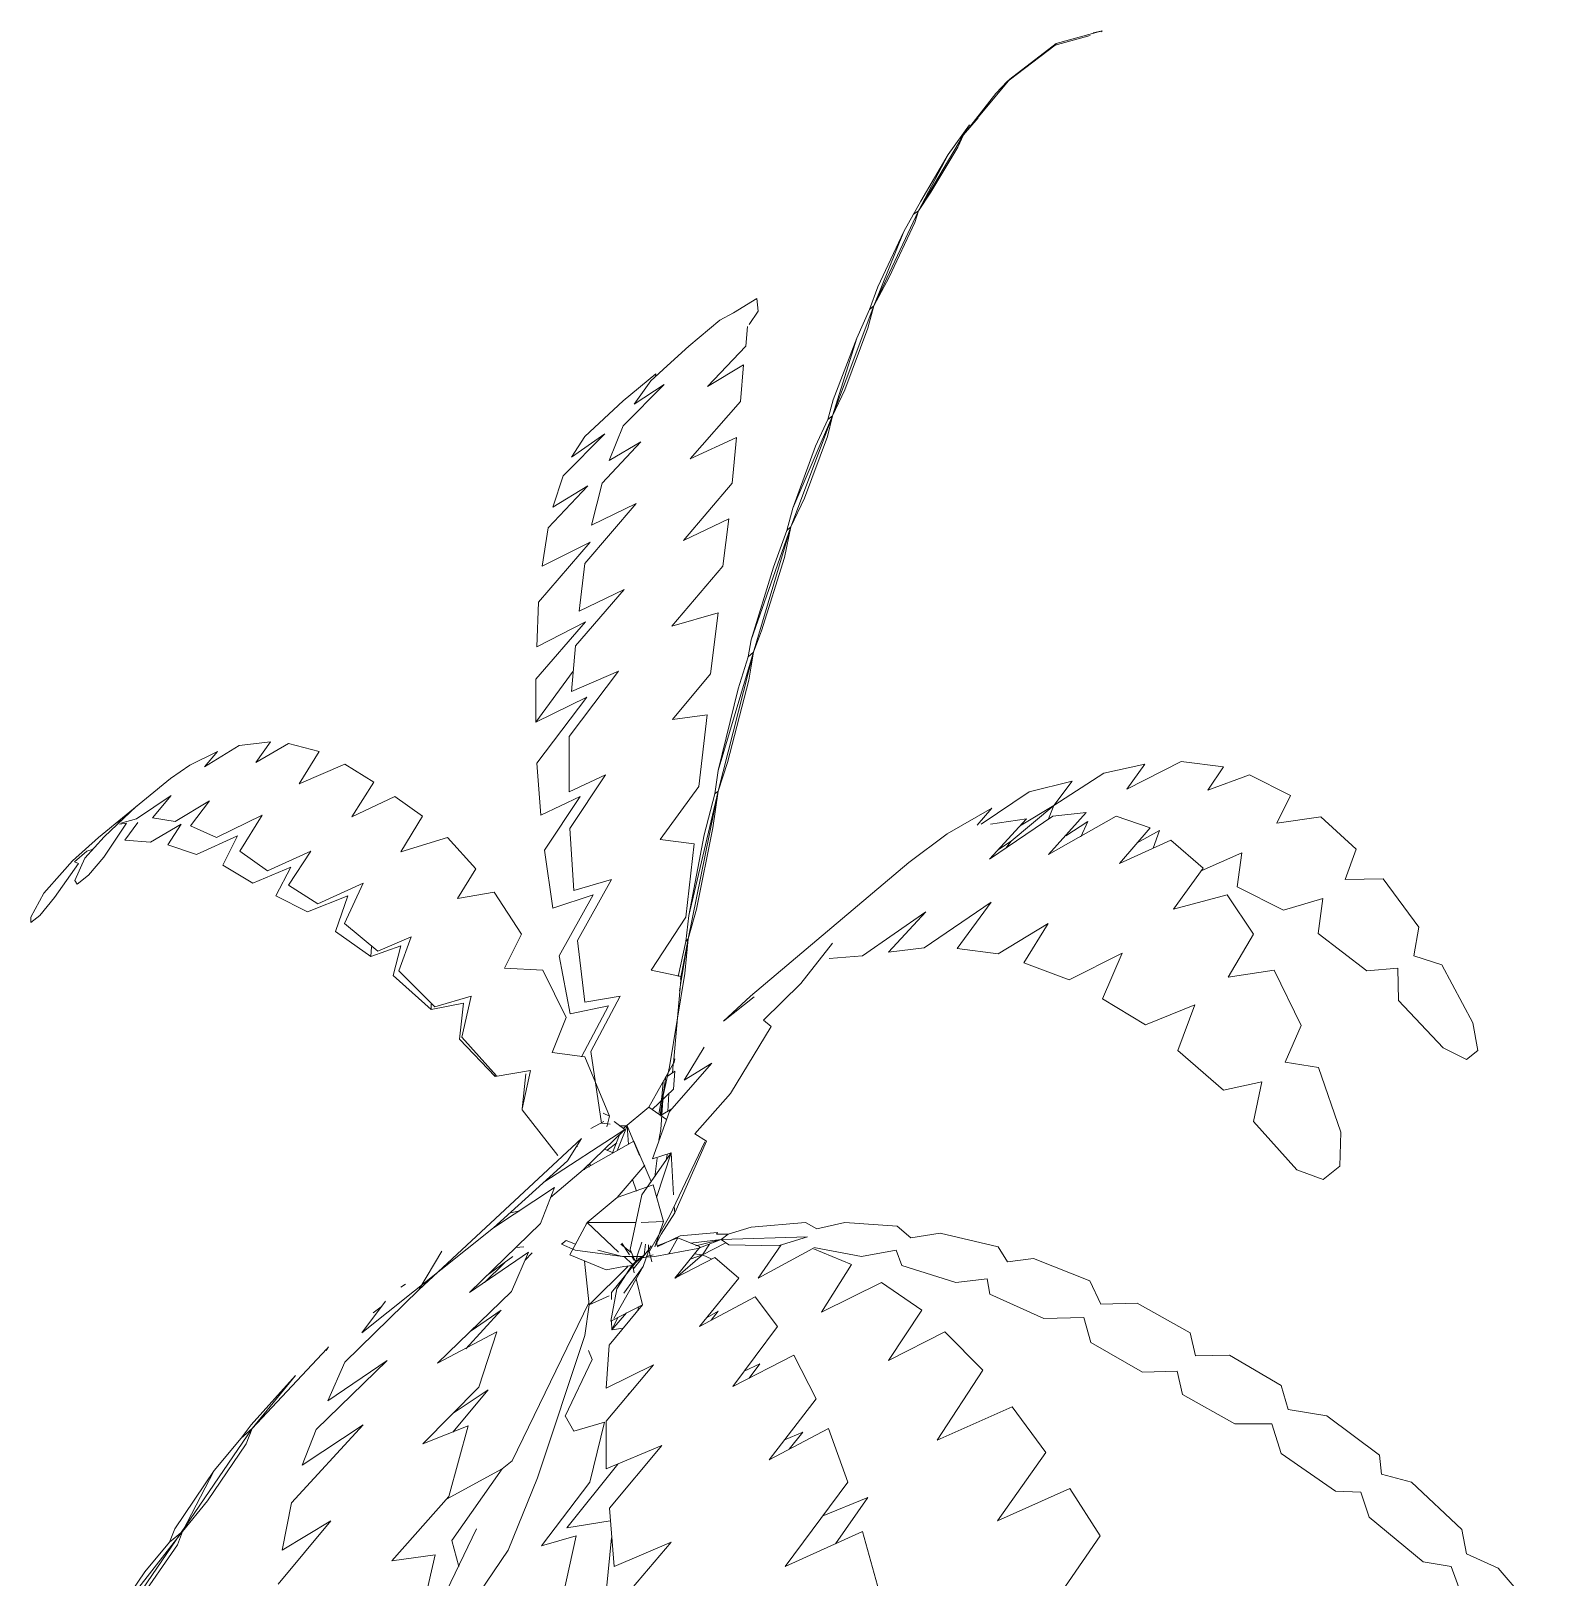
# Model space of a CAD drawing. Header units: inches. Extents: x 4 to 844, y 19 to 530.
# Drawn here: x 48.76 to 50.652, y 149.746 to 151.684 of the extents above; entities that cross this region are included whole.
import ezdxf

# ---------------------------------------------------------------- set-up
doc = ezdxf.new("R2010")
doc.units = ezdxf.units.IN
doc.header["$MEASUREMENT"] = 0
doc.layers.add('HH9B', color=103, linetype='Continuous')

msp = doc.modelspace()

# ---------------------------------------------------------------- linework, layer by layer
at = {"layer": 'HH9B', "lineweight": 0}
for p, q in [((50.08762, 151.6783), (50.0435, 151.66596)), ((50.04497, 151.66821), (50.10233, 151.68391)), ((50.10233, 151.68391), (50.0913, 151.68167)), ((50.10233, 151.68391), (50.10086, 151.68279)), ((50.10086, 151.68279), (50.10233, 151.68391)), ((49.98394, 151.62109), (50.03026, 151.65587)), ((50.0435, 151.66596), (49.98615, 151.62221)), ((49.98688, 151.62333), (50.04497, 151.66821)), ((50.04497, 151.66821), (50.03688, 151.66148)), ((50.0435, 151.66596), (50.04497, 151.66821)), ((49.92879, 151.55377), (49.98688, 151.62333)), ((49.98394, 151.62109), (49.96923, 151.60538)), ((49.96923, 151.60538), (49.92879, 151.55377)), ((49.92879, 151.55377), (49.94717, 151.57509)), ((49.90967, 151.52909), (49.93614, 151.56611)), ((49.92879, 151.55377), (49.87217, 151.45841)), ((49.88761, 151.48197), (49.92144, 151.53807)), ((49.92144, 151.53807), (49.92879, 151.55377)), ((49.92879, 151.55377), (49.92438, 151.54929)), ((49.87217, 151.45841), (49.90967, 151.52909)), ((49.87511, 151.47075), (49.90967, 151.52909)), ((49.88761, 151.48197), (49.87217, 151.45841)), ((49.81629, 151.33949), (49.87217, 151.45841)), ((49.85379, 151.43261), (49.87511, 151.47075)), ((49.87217, 151.45841), (49.86555, 151.45392)), ((49.87217, 151.45841), (49.86776, 151.44383)), ((49.86776, 151.44383), (49.8354, 151.37539)), ((49.81629, 151.33949), (49.85379, 151.43261)), ((49.82143, 151.36305), (49.85379, 151.43261)), ((49.82143, 151.36305), (49.81114, 151.335)), ((49.8354, 151.37539), (49.81629, 151.33949)), ((49.66996, 151.34846), (49.64054, 151.33051)), ((49.67143, 151.33276), (49.66996, 151.34846)), ((49.62363, 151.32154), (49.64054, 151.33051)), ((49.67143, 151.33276), (49.6604, 151.31593)), ((49.7126, 151.06237), (49.81629, 151.33949)), ((49.79496, 151.2991), (49.81114, 151.335)), ((49.81629, 151.33949), (49.80893, 151.31144)), ((49.81114, 151.335), (49.81629, 151.33949)), ((49.62363, 151.32154), (49.58466, 151.289)), ((49.65819, 151.31368), (49.65598, 151.289)), ((49.80893, 151.31144), (49.78025, 151.23403)), ((49.55745, 151.26432), (49.58466, 151.289)), ((49.65598, 151.289), (49.60819, 151.23852)), ((49.76481, 151.20149), (49.79496, 151.2991)), ((49.79496, 151.2991), (49.76555, 151.22169)), ((49.53686, 151.24525), (49.55745, 151.26432)), ((49.60819, 151.23852), (49.65304, 151.26544)), ((49.64937, 151.21944), (49.65304, 151.26544)), ((49.54348, 151.25422), (49.5023, 151.22056)), ((49.51627, 151.21608), (49.53686, 151.24525)), ((49.54275, 151.25086), (49.54348, 151.25422)), ((49.5023, 151.18915), (49.55377, 151.24076)), ((49.55377, 151.24076), (49.51627, 151.21608)), ((49.78025, 151.23403), (49.76481, 151.20149)), ((49.5023, 151.22056), (49.45451, 151.17569)), ((49.58613, 151.14764), (49.64937, 151.21944)), ((49.76555, 151.22169), (49.75893, 151.197)), ((49.48465, 151.1454), (49.5023, 151.18915)), ((49.76481, 151.20149), (49.71481, 151.08594)), ((49.74349, 151.16335), (49.75893, 151.197)), ((49.76481, 151.20149), (49.75819, 151.17569)), ((49.75893, 151.197), (49.76481, 151.20149)), ((49.4273, 151.12632), (49.47951, 151.17905)), ((49.47951, 151.17905), (49.43759, 151.14988)), ((49.45451, 151.17569), (49.43759, 151.14988)), ((49.52436, 151.16896), (49.47583, 151.11735)), ((49.52436, 151.16896), (49.48465, 151.1454)), ((49.64422, 151.17457), (49.58613, 151.14764)), ((49.64422, 151.17457), (49.63907, 151.11735)), ((49.75819, 151.17569), (49.72952, 151.09828)), ((49.71481, 151.08594), (49.74349, 151.16335)), ((49.40818, 151.06125), (49.45818, 151.11398)), ((49.41406, 151.08706), (49.4273, 151.12632)), ((49.45818, 151.11398), (49.41406, 151.08706)), ((49.46259, 151.06462), (49.47583, 151.11735)), ((49.63907, 151.11735), (49.57804, 151.04555)), ((49.45451, 151.01638), (49.51848, 151.09154)), ((49.51848, 151.09154), (49.46259, 151.06462)), ((49.72952, 151.09828), (49.7126, 151.06237)), ((49.57804, 151.04555), (49.63466, 151.07247)), ((49.62731, 151.01301), (49.63466, 151.07247)), ((49.70746, 151.05789), (49.71481, 151.08594)), ((49.40083, 151.01301), (49.40818, 151.06125)), ((49.62142, 150.75721), (49.7126, 151.06237)), ((49.7126, 151.06237), (49.6626, 150.92101)), ((49.69055, 151.01189), (49.70746, 151.05789)), ((49.7126, 151.06237), (49.70452, 151.02423)), ((49.7126, 151.06237), (49.70746, 151.05789)), ((49.39642, 150.96813), (49.46112, 151.0433)), ((49.46112, 151.0433), (49.40083, 151.01301)), ((49.44715, 150.95692), (49.45451, 151.01638)), ((49.56333, 150.93784), (49.62731, 151.01301)), ((49.70452, 151.02423), (49.67584, 150.93223)), ((49.6626, 150.92101), (49.69055, 151.01189)), ((49.50377, 150.98384), (49.44274, 150.91316)), ((49.44715, 150.95692), (49.50377, 150.98384)), ((49.39642, 150.96813), (49.39421, 150.91204)), ((49.56333, 150.93784), (49.62142, 150.95467)), ((49.62142, 150.95467), (49.61187, 150.87838)), ((49.39274, 150.87165), (49.45524, 150.94345)), ((49.39421, 150.91204), (49.45524, 150.94345)), ((49.6626, 150.92101), (49.65893, 150.8997)), ((49.67584, 150.93223), (49.66554, 150.90531)), ((49.44274, 150.91316), (49.43759, 150.85594)), ((49.66554, 150.90531), (49.62142, 150.73141)), ((49.65893, 150.8997), (49.64643, 150.85931)), ((49.65893, 150.8997), (49.66554, 150.90531)), ((49.65966, 150.87053), (49.66554, 150.90531)), ((49.4398, 150.88175), (49.39274, 150.8178)), ((49.43465, 150.79985), (49.49642, 150.88175)), ((49.43759, 150.85594), (49.49642, 150.88175)), ((49.56407, 150.82116), (49.61187, 150.87838)), ((49.39274, 150.8178), (49.39274, 150.87165)), ((49.64643, 150.85931), (49.62142, 150.75721)), ((49.63319, 150.76731), (49.65966, 150.87053)), ((49.45671, 150.84921), (49.39274, 150.8178)), ((49.39421, 150.76619), (49.45671, 150.84921)), ((49.60745, 150.82677), (49.56407, 150.82116)), ((49.59716, 150.73702), (49.60745, 150.82677)), ((49.43465, 150.73029), (49.43465, 150.79985)), ((48.99419, 150.78077), (48.95963, 150.76395)), ((49.0214, 150.78863), (48.97802, 150.7617)), ((48.97802, 150.7617), (48.99419, 150.78077)), ((49.06037, 150.79312), (49.0214, 150.78863)), ((49.04199, 150.76731), (49.06037, 150.79312)), ((49.08317, 150.79087), (49.04199, 150.76731)), ((49.1214, 150.78077), (49.08317, 150.79087)), ((49.0964, 150.74039), (49.1214, 150.78077)), ((48.95963, 150.76395), (48.93537, 150.74712)), ((49.0964, 150.74039), (49.15376, 150.76507)), ((49.15376, 150.76507), (49.18979, 150.74263)), ((49.39936, 150.70112), (49.39421, 150.76619)), ((49.62142, 150.73141), (49.63319, 150.76731)), ((50.156, 150.76507), (50.10453, 150.75385)), ((50.20159, 150.76843), (50.13321, 150.73365)), ((50.156, 150.76507), (50.13321, 150.73365)), ((50.25454, 150.7617), (50.20159, 150.76843)), ((50.23468, 150.73253), (50.25454, 150.7617)), ((48.93537, 150.74712), (48.84492, 150.67307)), ((49.16258, 150.69888), (49.18979, 150.74263)), ((49.43465, 150.73029), (49.48024, 150.75161)), ((49.48024, 150.75161), (49.43539, 150.68429)), ((49.61701, 150.72805), (49.62142, 150.75721)), ((50.06482, 150.74375), (50.01115, 150.73029)), ((50.04203, 150.71346), (50.10453, 150.75385)), ((50.04203, 150.71346), (50.06482, 150.74375)), ((50.28689, 150.75161), (50.23468, 150.73253)), ((50.33836, 150.7258), (50.28689, 150.75161)), ((48.89272, 150.69663), (48.9361, 150.7258)), ((48.9361, 150.7258), (48.91257, 150.69775)), ((49.21626, 150.72468), (49.16258, 150.69888)), ((49.21626, 150.72468), (49.25082, 150.7)), ((49.44862, 150.72468), (49.39936, 150.70112)), ((49.40377, 150.65736), (49.44862, 150.72468)), ((49.59716, 150.73702), (49.54863, 150.67083)), ((49.62142, 150.73141), (49.58392, 150.5463)), ((49.58466, 150.57546), (49.62142, 150.73141)), ((49.60378, 150.67644), (49.61701, 150.72805)), ((49.62142, 150.73141), (49.61481, 150.68541)), ((49.62142, 150.73141), (49.61701, 150.72805)), ((50.01115, 150.73029), (49.95088, 150.69002)), ((50.32145, 150.69102), (50.33836, 150.7258)), ((48.85228, 150.67419), (48.89272, 150.71234)), ((48.9839, 150.71907), (48.94125, 150.69327)), ((48.96037, 150.68766), (48.9839, 150.71907)), ((49.9082, 150.67756), (49.96409, 150.71009)), ((49.96409, 150.71009), (49.9457, 150.68878)), ((50.04203, 150.71346), (49.98835, 150.66858)), ((50.00085, 150.68878), (50.04203, 150.71346)), ((50.03541, 150.69663), (50.04203, 150.71346)), ((50.08247, 150.70448), (50.03541, 150.65175)), ((50.08247, 150.70448), (50.04056, 150.7)), ((48.88022, 150.69102), (48.85154, 150.64839)), ((48.8736, 150.69551), (48.86698, 150.69102)), ((48.88022, 150.69102), (48.8714, 150.6899)), ((48.89272, 150.69663), (48.87287, 150.69102)), ((48.89419, 150.69214), (48.87801, 150.66971)), ((48.91037, 150.66746), (48.9486, 150.6899)), ((48.94125, 150.69327), (48.91257, 150.69775)), ((48.9486, 150.6899), (48.93169, 150.6641)), ((48.99272, 150.67307), (48.96037, 150.68766)), ((48.99272, 150.67307), (49.05008, 150.70112)), ((49.05008, 150.70112), (49.02214, 150.65624)), ((49.25082, 150.7), (49.22361, 150.65512)), ((49.44054, 150.60688), (49.43539, 150.68429)), ((49.61481, 150.68541), (49.59422, 150.58332)), ((50.04056, 150.7), (49.96114, 150.64615)), ((49.96114, 150.64615), (50.00747, 150.69663)), ((50.00747, 150.69663), (49.96261, 150.6899)), ((50.03541, 150.65175), (50.11997, 150.7)), ((50.05674, 150.67532), (50.08468, 150.69327)), ((50.08468, 150.69327), (50.07585, 150.67419)), ((50.11997, 150.7), (50.16262, 150.68541)), ((50.16262, 150.68541), (50.12439, 150.64054)), ((50.3766, 150.69888), (50.32145, 150.69102)), ((50.42072, 150.65849), (50.3766, 150.69888)), ((48.84492, 150.67307), (48.81257, 150.6439)), ((48.82801, 150.64727), (48.85228, 150.67419)), ((48.87801, 150.66971), (48.91037, 150.66746)), ((48.96772, 150.65175), (48.93169, 150.6641)), ((48.96772, 150.65175), (49.01919, 150.67532)), ((49.01919, 150.67532), (49.00081, 150.63829)), ((49.22361, 150.65512), (49.28244, 150.67307)), ((49.28244, 150.67307), (49.31774, 150.6338)), ((49.54863, 150.67083), (49.59128, 150.66522)), ((49.58098, 150.57322), (49.59128, 150.66522)), ((49.58466, 150.57546), (49.60378, 150.67644)), ((49.8604, 150.64166), (49.9082, 150.67756)), ((49.98835, 150.66858), (49.97144, 150.65736)), ((49.98173, 150.65961), (49.98835, 150.66858)), ((50.12439, 150.64054), (50.18836, 150.66971)), ((50.14645, 150.66634), (50.17439, 150.68205)), ((50.17439, 150.68205), (50.1663, 150.65961)), ((50.18836, 150.66971), (50.2288, 150.63493)), ((48.81478, 150.64278), (48.83022, 150.65624)), ((48.81551, 150.61922), (48.82801, 150.64727)), ((48.83022, 150.65624), (48.83831, 150.65849)), ((48.85154, 150.64839), (48.83242, 150.62595)), ((49.02214, 150.65624), (49.0567, 150.63156)), ((49.0567, 150.63156), (49.11111, 150.65624)), ((49.11111, 150.65624), (49.08317, 150.61361)), ((49.41406, 150.58444), (49.40377, 150.65736)), ((50.2266, 150.63156), (50.27733, 150.654)), ((50.27145, 150.61137), (50.27733, 150.654)), ((50.40675, 150.62034), (50.42072, 150.65849)), ((48.77654, 150.60351), (48.79933, 150.62932)), ((48.78977, 150.5979), (48.81992, 150.64054)), ((48.81257, 150.6439), (48.79933, 150.62932)), ((48.81992, 150.64054), (48.81478, 150.64278)), ((48.81845, 150.61473), (48.83242, 150.62595)), ((49.00081, 150.63829), (49.03831, 150.61585)), ((49.03831, 150.61585), (49.08611, 150.63605)), ((49.08611, 150.63605), (49.06699, 150.60015)), ((49.29494, 150.59678), (49.31774, 150.6338)), ((49.66187, 150.47449), (49.8604, 150.64166)), ((50.19204, 150.58332), (50.2288, 150.63493)), ((48.81551, 150.61922), (48.81845, 150.61473)), ((49.08317, 150.61361), (49.11993, 150.59005)), ((49.11993, 150.59005), (49.17655, 150.61585)), ((49.15302, 150.56537), (49.17655, 150.61585)), ((49.44054, 150.60688), (49.4876, 150.62034)), ((49.4876, 150.62034), (49.44495, 150.54405)), ((50.32954, 150.5822), (50.27145, 150.61137)), ((50.45455, 150.62146), (50.40675, 150.62034)), ((50.4994, 150.56088), (50.45455, 150.62146)), ((48.76036, 150.57322), (48.77654, 150.60351)), ((48.77139, 150.57546), (48.78977, 150.5979)), ((49.06699, 150.60015), (49.1067, 150.57995)), ((49.1067, 150.57995), (49.15744, 150.60015)), ((49.15744, 150.60015), (49.14199, 150.55527)), ((49.34053, 150.60463), (49.29494, 150.59678)), ((49.37509, 150.5519), (49.34053, 150.60463)), ((49.4648, 150.60127), (49.41406, 150.58444)), ((49.42215, 150.52498), (49.4648, 150.60127)), ((49.96335, 150.59229), (49.87952, 150.53508)), ((49.96335, 150.59229), (49.9207, 150.53395)), ((50.25895, 150.60127), (50.19204, 150.58332)), ((50.29204, 150.5519), (50.25895, 150.60127)), ((50.37881, 150.59678), (50.32954, 150.5822)), ((50.37881, 150.59678), (50.37293, 150.55303)), ((48.76036, 150.56649), (48.77139, 150.57546)), ((48.76036, 150.57322), (48.76036, 150.56649)), ((49.58098, 150.57322), (49.5376, 150.50703)), ((49.58466, 150.57546), (49.58098, 150.54293)), ((49.58392, 150.5463), (49.59422, 150.58332)), ((49.80231, 150.52498), (49.88173, 150.57995)), ((49.83467, 150.52947), (49.88173, 150.57995)), ((49.14199, 150.55527), (49.18611, 150.52386)), ((49.19494, 150.53059), (49.15302, 150.56537)), ((49.23685, 150.54854), (49.19494, 150.53059)), ((49.22141, 150.50591), (49.23685, 150.54854)), ((49.35377, 150.50927), (49.37509, 150.5519)), ((49.97217, 150.52722), (50.03468, 150.56537)), ((50.03468, 150.56537), (50.00453, 150.516)), ((50.26042, 150.49805), (50.29204, 150.5519)), ((50.37293, 150.55303), (50.43396, 150.50591)), ((50.49278, 150.52498), (50.4994, 150.56088)), ((49.18611, 150.52386), (49.22361, 150.53732)), ((49.18685, 150.5362), (49.18611, 150.52386)), ((49.21406, 150.5003), (49.22361, 150.53732)), ((49.44495, 150.54405), (49.45451, 150.46664)), ((49.58098, 150.54293), (49.57142, 150.49917)), ((49.57289, 150.48122), (49.58392, 150.5463)), ((49.58392, 150.5463), (49.57436, 150.49581)), ((49.57951, 150.50254), (49.58392, 150.5463)), ((49.58098, 150.54293), (49.58392, 150.5463)), ((49.72511, 150.4902), (49.76481, 150.54069)), ((49.87952, 150.53508), (49.83467, 150.52947)), ((49.9207, 150.53395), (49.97217, 150.52722)), ((50.06115, 150.49469), (50.12733, 150.52834)), ((50.10306, 150.47113), (50.12733, 150.52834)), ((49.35377, 150.50927), (49.40156, 150.50703)), ((49.43612, 150.45205), (49.42215, 150.52498)), ((49.7604, 150.52161), (49.80231, 150.52498)), ((50.00453, 150.516), (50.06115, 150.49469)), ((50.47293, 150.50927), (50.43396, 150.50591)), ((50.47293, 150.50927), (50.47366, 150.46888)), ((50.52808, 150.51376), (50.49278, 150.52498)), ((50.56705, 150.44084), (50.52808, 150.51376)), ((49.26185, 150.45766), (49.21406, 150.5003)), ((49.26626, 150.46103), (49.22141, 150.50591)), ((49.40156, 150.50703), (49.43098, 150.44757)), ((49.5376, 150.50703), (49.5751, 150.49917)), ((49.57951, 150.50254), (49.56039, 150.38586)), ((49.5751, 150.49917), (49.56554, 150.39035)), ((49.72511, 150.4902), (49.67804, 150.4442)), ((50.31778, 150.50703), (50.26042, 150.49805)), ((50.3516, 150.43747), (50.31778, 150.50703)), ((49.31185, 150.47449), (49.26626, 150.46103)), ((49.30009, 150.42288), (49.31185, 150.47449)), ((49.45451, 150.46664), (49.49863, 150.47449)), ((49.49863, 150.47449), (49.46186, 150.40493)), ((49.62804, 150.44308), (49.66187, 150.47449)), ((49.66628, 150.47337), (49.62804, 150.44308)), ((50.15674, 150.43859), (50.10306, 150.47113)), ((49.26185, 150.45766), (49.30229, 150.46552)), ((49.26185, 150.4644), (49.26185, 150.45766)), ((49.30229, 150.46552), (49.29715, 150.42064)), ((49.48392, 150.46215), (49.43612, 150.45205)), ((49.45009, 150.3982), (49.48392, 150.46215)), ((50.21851, 150.46327), (50.15674, 150.43859)), ((50.19718, 150.40606), (50.21851, 150.46327)), ((50.47366, 150.46888), (50.52955, 150.40942)), ((49.41333, 150.40381), (49.43098, 150.44757)), ((49.6876, 150.43635), (49.63687, 150.3522)), ((49.6876, 150.43635), (49.67804, 150.4442)), ((50.33175, 150.39147), (50.3516, 150.43747)), ((50.57293, 150.40606), (50.56705, 150.44084)), ((49.29715, 150.42064), (49.342, 150.37352)), ((49.34347, 150.37464), (49.30009, 150.42288)), ((49.45451, 150.3982), (49.41333, 150.40381)), ((49.48539, 150.32416), (49.45451, 150.3982)), ((49.46186, 150.40493), (49.4751, 150.31518)), ((49.56701, 150.39596), (49.56554, 150.39484)), ((49.56628, 150.39147), (49.56701, 150.39596)), ((49.60378, 150.41054), (49.57878, 150.36903)), ((50.25454, 150.35669), (50.19718, 150.40606)), ((50.52955, 150.40942), (50.55896, 150.39484)), ((50.57293, 150.40606), (50.55896, 150.39484)), ((49.342, 150.37352), (49.34127, 150.37576)), ((49.342, 150.37352), (49.38612, 150.38137)), ((49.38612, 150.38137), (49.37583, 150.33313)), ((49.38024, 150.37689), (49.37583, 150.33313)), ((49.56554, 150.39035), (49.53466, 150.33538)), ((49.55598, 150.37352), (49.54863, 150.32528)), ((49.56039, 150.38586), (49.5523, 150.34996)), ((49.55745, 150.37352), (49.56701, 150.38025)), ((49.56039, 150.32977), (49.61334, 150.39035)), ((49.5648, 150.38923), (49.56407, 150.37801)), ((49.56554, 150.39035), (49.56628, 150.39147)), ((49.56701, 150.38025), (49.56554, 150.35781)), ((49.57878, 150.36903), (49.61334, 150.39035)), ((50.37366, 150.38474), (50.33175, 150.39147)), ((50.4016, 150.30396), (50.37366, 150.38474)), ((49.53833, 150.33201), (49.56554, 150.35781)), ((49.55083, 150.34772), (49.5523, 150.36679)), ((50.30233, 150.36679), (50.25454, 150.35669)), ((50.29204, 150.31743), (50.30233, 150.36679)), ((49.5023, 150.30845), (49.53466, 150.33538)), ((49.53466, 150.33538), (49.55672, 150.31967)), ((49.54716, 150.3264), (49.55083, 150.34772)), ((49.5523, 150.34996), (49.54936, 150.30733)), ((49.54936, 150.32416), (49.5523, 150.34996)), ((49.5523, 150.34996), (49.55083, 150.34772)), ((49.55966, 150.3522), (49.55819, 150.32977)), ((49.63687, 150.3522), (49.59201, 150.30172)), ((49.37583, 150.33313), (49.37583, 150.33201)), ((49.37583, 150.33201), (49.42068, 150.27479)), ((49.37583, 150.33201), (49.37583, 150.33201)), ((49.46186, 150.30845), (49.47804, 150.31743)), ((49.4751, 150.31518), (49.47583, 150.31518)), ((49.47583, 150.31518), (49.48613, 150.31406)), ((49.4773, 150.32752), (49.48539, 150.32416)), ((49.48539, 150.32416), (49.48171, 150.31069)), ((49.49127, 150.31743), (49.50451, 150.30733)), ((49.53907, 150.2703), (49.56039, 150.32977)), ((49.56333, 150.33313), (49.5501, 150.32528)), ((50.34645, 150.25684), (50.29204, 150.31743)), ((49.45009, 150.29611), (49.24641, 150.10651)), ((49.50451, 150.30733), (49.40303, 150.24113)), ((49.43245, 150.26806), (49.45009, 150.29611)), ((49.50451, 150.30733), (49.4523, 150.25684)), ((49.48907, 150.27816), (49.49789, 150.3006)), ((49.50745, 150.31182), (49.49495, 150.2804)), ((49.49716, 150.31182), (49.50745, 150.31182)), ((49.50892, 150.28826), (49.50745, 150.31182)), ((49.50745, 150.31182), (49.52289, 150.27479)), ((49.54716, 150.29386), (49.54936, 150.30733)), ((49.59201, 150.30172), (49.60672, 150.29274)), ((50.40013, 150.26133), (50.4016, 150.30396)), ((49.44495, 150.28601), (49.44421, 150.28713)), ((49.4523, 150.25684), (49.51554, 150.29274)), ((49.4898, 150.27816), (49.47877, 150.28265)), ((49.49421, 150.2905), (49.48245, 150.28152)), ((49.51554, 150.29274), (49.5376, 150.24226)), ((49.5626, 150.27816), (49.52583, 150.22543)), ((49.5626, 150.27816), (49.53907, 150.2703)), ((49.54422, 150.22206), (49.5626, 150.27816)), ((49.55672, 150.2703), (49.55745, 150.27591)), ((49.60451, 150.29162), (49.56039, 150.1985)), ((49.5626, 150.27816), (49.56554, 150.22543)), ((49.56701, 150.20299), (49.60672, 150.29274)), ((49.3398, 150.18392), (49.43245, 150.26806)), ((49.41112, 150.22206), (49.4523, 150.25684)), ((49.45377, 150.25796), (49.45377, 150.25684)), ((49.45451, 150.25796), (49.45524, 150.25909)), ((49.45892, 150.26245), (49.46039, 150.26357)), ((49.45965, 150.26021), (49.45892, 150.26245)), ((49.46039, 150.26357), (49.46186, 150.26245)), ((49.52951, 150.26245), (49.49495, 150.22206)), ((49.54201, 150.24787), (49.54495, 150.27143)), ((50.37954, 150.2445), (50.34645, 150.25684)), ((50.37954, 150.2445), (50.40013, 150.26133)), ((49.49495, 150.22206), (49.5398, 150.23777)), ((49.51407, 150.2445), (49.51921, 150.22992)), ((49.5398, 150.23777), (49.55304, 150.19177)), ((49.3398, 150.18392), (49.41627, 150.2344)), ((49.39862, 150.18953), (49.41627, 150.2344)), ((49.45745, 150.19065), (49.49495, 150.22206)), ((49.52583, 150.22543), (49.51113, 150.15699)), ((49.36112, 150.20299), (49.37289, 150.20523)), ((49.53539, 150.15475), (49.56039, 150.1985)), ((49.5501, 150.17606), (49.56701, 150.20299)), ((49.56628, 150.21084), (49.56701, 150.20299)), ((49.3398, 150.18392), (49.17508, 150.05265)), ((49.30965, 150.10314), (49.39862, 150.18953)), ((49.43539, 150.15026), (49.45745, 150.19065)), ((49.45598, 150.18841), (49.45671, 150.18953)), ((49.49642, 150.15363), (49.45745, 150.19065)), ((49.51848, 150.19065), (49.45745, 150.19065)), ((49.55304, 150.19177), (49.5251, 150.19065)), ((49.55304, 150.19177), (49.54201, 150.16036)), ((49.6626, 150.18504), (49.63393, 150.17606)), ((49.6626, 150.18504), (49.73099, 150.19065)), ((49.74496, 150.1828), (49.73099, 150.19065)), ((49.78025, 150.19065), (49.74496, 150.1828)), ((49.8457, 150.18616), (49.78025, 150.19065)), ((49.8457, 150.18616), (49.86261, 150.17158)), ((49.36774, 150.15924), (49.37803, 150.16036)), ((49.42509, 150.16372), (49.43098, 150.16821)), ((49.44201, 150.15587), (49.42509, 150.16372)), ((49.43098, 150.16821), (49.44274, 150.16372)), ((49.49936, 150.16372), (49.5126, 150.1525)), ((49.50083, 150.16484), (49.51039, 150.15026)), ((49.51995, 150.14914), (49.52583, 150.16597)), ((49.52877, 150.15026), (49.53024, 150.16372)), ((49.53392, 150.15587), (49.53392, 150.1626)), ((49.53466, 150.15699), (49.5376, 150.16148)), ((49.54422, 150.16484), (49.5501, 150.17606)), ((49.54495, 150.16148), (49.54422, 150.16597)), ((49.57363, 150.17382), (49.54495, 150.16036)), ((49.57069, 150.17158), (49.54495, 150.16148)), ((49.56039, 150.1525), (49.57069, 150.17158)), ((49.56701, 150.12109), (49.59863, 150.16036)), ((49.57069, 150.17158), (49.59863, 150.16036)), ((49.62069, 150.17831), (49.57363, 150.17382)), ((49.58686, 150.16484), (49.6251, 150.16933)), ((49.6251, 150.16933), (49.59348, 150.16148)), ((49.59569, 150.15811), (49.6251, 150.16933)), ((49.60157, 150.15026), (49.63025, 150.16484)), ((49.60157, 150.15026), (49.61039, 150.16372)), ((49.61922, 150.17606), (49.62069, 150.17831)), ((49.61922, 150.17606), (49.63393, 150.17606)), ((49.63393, 150.17606), (49.6251, 150.16933)), ((49.6251, 150.16933), (49.73319, 150.1727)), ((49.63466, 150.1626), (49.6251, 150.16933)), ((49.69643, 150.16148), (49.63466, 150.1626)), ((49.67143, 150.12109), (49.7001, 150.1626)), ((49.73319, 150.1727), (49.69643, 150.16148)), ((49.86261, 150.17158), (49.89938, 150.17719)), ((49.97217, 150.16036), (49.89938, 150.17719)), ((49.98394, 150.14128), (49.97217, 150.16036)), ((49.24641, 150.10651), (49.27509, 150.15475)), ((49.38392, 150.15363), (49.30965, 150.10314)), ((49.36406, 150.14802), (49.33171, 150.12446)), ((49.36259, 150.10426), (49.38392, 150.15363)), ((49.3795, 150.14353), (49.38833, 150.1525)), ((49.43539, 150.15026), (49.48098, 150.13119)), ((49.50157, 150.14802), (49.44201, 150.15587)), ((49.45965, 150.08743), (49.45377, 150.14241)), ((49.47068, 150.15587), (49.50157, 150.14802)), ((49.50157, 150.14802), (49.52657, 150.14802)), ((49.51407, 150.13792), (49.50377, 150.14802)), ((49.51113, 150.15699), (49.51774, 150.14128)), ((49.51333, 150.14802), (49.51627, 150.14353)), ((49.53024, 150.15138), (49.51407, 150.1368)), ((49.52583, 150.14802), (49.51407, 150.13792)), ((49.5148, 150.13231), (49.53466, 150.15699)), ((49.51995, 150.14802), (49.51774, 150.14128)), ((49.51774, 150.14128), (49.51848, 150.14128)), ((49.51921, 150.14689), (49.52289, 150.14465)), ((49.52142, 150.14353), (49.52142, 150.14353)), ((49.52216, 150.14465), (49.52216, 150.14465)), ((49.52289, 150.14465), (49.52804, 150.14914)), ((49.54201, 150.14802), (49.5251, 150.14689)), ((49.5251, 150.14689), (49.52877, 150.14689)), ((49.52804, 150.14914), (49.52583, 150.14802)), ((49.5273, 150.13568), (49.53392, 150.15475)), ((49.52804, 150.14914), (49.52877, 150.14914)), ((49.53098, 150.14802), (49.5398, 150.15026)), ((49.53392, 150.15475), (49.53539, 150.15475)), ((49.53466, 150.15699), (49.53613, 150.14914)), ((49.53613, 150.14914), (49.53686, 150.14689)), ((49.53686, 150.14689), (49.53833, 150.14128)), ((49.54201, 150.14802), (49.59569, 150.15811)), ((49.55966, 150.15138), (49.56039, 150.1525)), ((49.61701, 150.14689), (49.56701, 150.12109)), ((49.60157, 150.15026), (49.56775, 150.12109)), ((49.58613, 150.14465), (49.60157, 150.15026)), ((49.60157, 150.15026), (49.59128, 150.15138)), ((49.60157, 150.15026), (49.61334, 150.14465)), ((49.61701, 150.14689), (49.64716, 150.12109)), ((49.67143, 150.12109), (49.73981, 150.15811)), ((49.73981, 150.15811), (49.78834, 150.13792)), ((49.74128, 150.15924), (49.80084, 150.14802)), ((49.80084, 150.14802), (49.84423, 150.15587)), ((49.85158, 150.1368), (49.84423, 150.15587)), ((49.98394, 150.14128), (50.01629, 150.14577)), ((50.01629, 150.14577), (50.08688, 150.11772)), ((49.35377, 150.14016), (49.32877, 150.11548)), ((49.50818, 150.13568), (49.45965, 150.08743)), ((49.50304, 150.13568), (49.48098, 150.13119)), ((49.4876, 150.10314), (49.51774, 150.14016)), ((49.5273, 150.13568), (49.49054, 150.0706)), ((49.49421, 150.10763), (49.51407, 150.13792)), ((49.51407, 150.1368), (49.50304, 150.13568)), ((49.50304, 150.10202), (49.5273, 150.13568)), ((49.51407, 150.13792), (49.51627, 150.12782)), ((49.59789, 150.06051), (49.64716, 150.12109)), ((49.78834, 150.13792), (49.75084, 150.07846)), ((49.91923, 150.11548), (49.85158, 150.1368)), ((49.24641, 150.10651), (49.15376, 150.01563)), ((49.22361, 150.10987), (49.2295, 150.11324)), ((49.26994, 150.01451), (49.36259, 150.10426)), ((49.48686, 150.06724), (49.49421, 150.10763)), ((49.4876, 150.09416), (49.4876, 150.10314)), ((49.51848, 150.11997), (49.52657, 150.08743)), ((49.82584, 150.11548), (49.75084, 150.07846)), ((49.82584, 150.11548), (49.87658, 150.0807)), ((49.9582, 150.11997), (49.91923, 150.11548)), ((49.96188, 150.1009), (49.9582, 150.11997)), ((50.08688, 150.11772), (50.10086, 150.08855)), ((49.17508, 150.05265), (49.2045, 150.09192)), ((49.18905, 150.07734), (49.19935, 150.08519)), ((49.36333, 149.89222), (49.45937, 150.09009)), ((49.45451, 150.04929), (49.45965, 150.08743)), ((49.45965, 150.08743), (49.48465, 150.09865)), ((49.48465, 150.03695), (49.52657, 150.08743)), ((49.52657, 150.08743), (49.48686, 150.06724)), ((49.52069, 150.0807), (49.52142, 150.08407)), ((49.52436, 150.08407), (49.52363, 150.08519)), ((49.59789, 150.06051), (49.66775, 150.09753)), ((49.66775, 150.09753), (49.69569, 150.06051)), ((49.96188, 150.1009), (50.02953, 150.0706)), ((50.10086, 150.08855), (50.14645, 150.08968)), ((50.14645, 150.08968), (50.21262, 150.05265)), ((49.30524, 150.03246), (49.34936, 150.0807)), ((49.34936, 150.0807), (49.31185, 150.0549)), ((49.48833, 150.05602), (49.4876, 150.06724)), ((49.50671, 150.07734), (49.48833, 150.05602)), ((49.49568, 150.07173), (49.48833, 150.05602)), ((49.60745, 150.07173), (49.62142, 150.07958)), ((49.6126, 150.06836), (49.62142, 150.07958)), ((49.83467, 150.01787), (49.87658, 150.0807)), ((50.07953, 150.07173), (50.02953, 150.0706)), ((50.08835, 150.04031), (50.07953, 150.07173)), ((49.34421, 150.05378), (49.26994, 150.01451)), ((49.32141, 149.98422), (49.34421, 150.05378)), ((49.39495, 149.8709), (49.45451, 150.04929)), ((49.48833, 150.05602), (49.5023, 150.05826)), ((49.69569, 150.06051), (49.63981, 149.98534)), ((49.90526, 150.05378), (49.83467, 150.01787)), ((49.90526, 150.05378), (49.95306, 150.00553)), ((50.21262, 150.05265), (50.21924, 150.02348)), ((49.03758, 149.93261), (49.13096, 150.03246)), ((49.13023, 150.03022), (49.13317, 150.0347)), ((49.13096, 150.03246), (49.13023, 150.03022)), ((49.45892, 150.03022), (49.46333, 150.019)), ((49.48098, 149.9831), (49.48465, 150.03695)), ((49.63981, 149.98534), (49.71628, 150.02461)), ((49.71628, 150.02461), (49.74422, 149.96963)), ((50.08835, 150.04031), (50.15306, 150.00329)), ((50.21924, 150.02348), (50.26189, 150.02461)), ((50.26189, 150.02461), (50.3266, 149.98646)), ((49.11773, 149.93149), (49.2067, 150.01787)), ((49.13243, 149.96739), (49.2067, 150.01787)), ((49.15376, 150.01563), (49.13243, 149.96739)), ((49.46333, 150.019), (49.42976, 149.94787)), ((49.54054, 150.01226), (49.48098, 149.9831)), ((49.48098, 149.94158), (49.54054, 150.01226)), ((49.67363, 150.01339), (49.65378, 150.00441)), ((49.6604, 149.99544), (49.67363, 150.01339)), ((49.95306, 150.00553), (49.8957, 149.91802)), ((49.09199, 149.9988), (49.03611, 149.9371)), ((49.03758, 149.93261), (49.09199, 149.9988)), ((50.15306, 150.00329), (50.19645, 150.00441)), ((50.19645, 150.00441), (50.20307, 149.97524)), ((50.33542, 149.95617), (50.3266, 149.98646)), ((49.32141, 149.98422), (49.25156, 149.91354)), ((49.33318, 149.98085), (49.28906, 149.92812)), ((49.29053, 149.9528), (49.33318, 149.98085)), ((49.50892, 149.97636), (49.50818, 149.97412)), ((49.74422, 149.96963), (49.6854, 149.89334)), ((50.20307, 149.97524), (50.26851, 149.93822)), ((49.42951, 149.94832), (49.44054, 149.92924)), ((49.98982, 149.95953), (49.8957, 149.91802)), ((50.03174, 149.90232), (49.98982, 149.95953)), ((50.38395, 149.94832), (50.33542, 149.95617)), ((50.45013, 149.89895), (50.38395, 149.94832)), ((49.03758, 149.93261), (48.86037, 149.67345)), ((49.02361, 149.92027), (49.03611, 149.9371)), ((49.02361, 149.92027), (49.03758, 149.93261)), ((49.03758, 149.93261), (49.03022, 149.91354)), ((49.17655, 149.9371), (49.08684, 149.83949)), ((49.17655, 149.9371), (49.10008, 149.88661)), ((49.10008, 149.88661), (49.11773, 149.93149)), ((49.25156, 149.91354), (49.30818, 149.93597)), ((49.30818, 149.93597), (49.28391, 149.84734)), ((49.44054, 149.92924), (49.47877, 149.94046)), ((49.44054, 149.92924), (49.44054, 149.92924)), ((49.47877, 149.94046), (49.46039, 149.86529)), ((49.48098, 149.88212), (49.48098, 149.94158)), ((49.6854, 149.89334), (49.75967, 149.93261)), ((49.70378, 149.91802), (49.72731, 149.92812)), ((49.72731, 149.92812), (49.7104, 149.90681)), ((49.75967, 149.93261), (49.78393, 149.86529)), ((50.26851, 149.93822), (50.31483, 149.93822)), ((50.3266, 149.9012), (50.31483, 149.93822)), ((49.03022, 149.91354), (48.98169, 149.84173)), ((48.98978, 149.87988), (49.02361, 149.92027)), ((49.55083, 149.91129), (49.48098, 149.88212)), ((49.48539, 149.83276), (49.55083, 149.91129)), ((49.35083, 149.88212), (49.36333, 149.89222)), ((49.97144, 149.81705), (50.03174, 149.90232)), ((50.39498, 149.85408), (50.3266, 149.9012)), ((50.45234, 149.87539), (50.45013, 149.89895)), ((48.94052, 149.80695), (48.98978, 149.87988)), ((48.95007, 149.80359), (48.98978, 149.87988)), ((49.28097, 149.84398), (49.35083, 149.88212)), ((49.35083, 149.88212), (49.28759, 149.79237)), ((49.39495, 149.8709), (49.35818, 149.78003)), ((49.43171, 149.80808), (49.49568, 149.88773)), ((50.45234, 149.87539), (50.48984, 149.86529)), ((49.40009, 149.78564), (49.46039, 149.86529)), ((49.78393, 149.86529), (49.70525, 149.75983)), ((50.06188, 149.85744), (49.97144, 149.81705)), ((50.06188, 149.85744), (50.10012, 149.79798)), ((50.4266, 149.85295), (50.39498, 149.85408)), ((50.4266, 149.85295), (50.4369, 149.82154)), ((50.55308, 149.80583), (50.48984, 149.86529)), ((48.98169, 149.84173), (48.95007, 149.80359)), ((49.08684, 149.83949), (49.07508, 149.78003)), ((49.28391, 149.84734), (49.21258, 149.76657)), ((49.49127, 149.75983), (49.48539, 149.83276)), ((49.80893, 149.84622), (49.75158, 149.82266)), ((49.76849, 149.78788), (49.80893, 149.84622)), ((49.13611, 149.81705), (49.06993, 149.7374)), ((49.07508, 149.78003), (49.13611, 149.81705)), ((49.48613, 149.81705), (49.43171, 149.80808)), ((50.50455, 149.76544), (50.4369, 149.82154)), ((48.95007, 149.80359), (48.85375, 149.68018)), ((48.9339, 149.79013), (48.94052, 149.80695)), ((48.95007, 149.80359), (48.9339, 149.79013)), ((48.94419, 149.78676), (48.95007, 149.80359)), ((49.31847, 149.80695), (49.27068, 149.7071)), ((49.28759, 149.79237), (49.29641, 149.75983)), ((49.40009, 149.78564), (49.44348, 149.79798)), ((49.44348, 149.79798), (49.42215, 149.7015)), ((49.4876, 149.79574), (49.47951, 149.71047)), ((49.70525, 149.75983), (49.80231, 149.80359)), ((49.8229, 149.72842), (49.80231, 149.80359)), ((50.03835, 149.70823), (50.10012, 149.79798)), ((50.55896, 149.77554), (50.55308, 149.80583)), ((48.89419, 149.71496), (48.94419, 149.78676)), ((48.90301, 149.7531), (48.9339, 149.79013)), ((49.267, 149.77442), (49.21258, 149.76657)), ((49.24494, 149.67906), (49.267, 149.77442)), ((49.35818, 149.78003), (49.31259, 149.71271)), ((49.5626, 149.79013), (49.49127, 149.75983)), ((49.49863, 149.71496), (49.5626, 149.79013)), ((50.55896, 149.77554), (50.59867, 149.75759)), ((48.85375, 149.68018), (48.90301, 149.7531)), ((50.53984, 149.75983), (50.50455, 149.76544)), ((50.53984, 149.75983), (50.55381, 149.72057)), ((50.65235, 149.69476), (50.59867, 149.75759))]:
    msp.add_line(p, q, dxfattribs=at)

doc.saveas('drawing.dxf')
